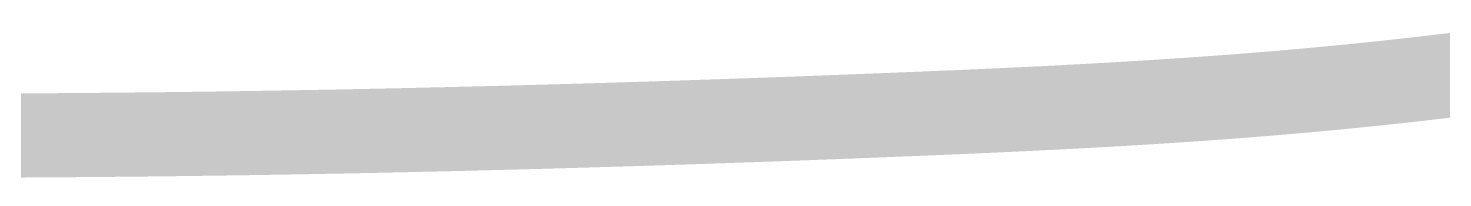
# Model space of a CAD drawing. Header units: millimetres. Extents: x -295047 to 304185, y -728047 to -308748.
# Drawn here: x -17555.5 to -17327, y -327005.9 to -326981.7 of the extents above; entities that cross this region are included whole.
import ezdxf
from ezdxf.enums import TextEntityAlignment as Align

# ---------------------------------------------------------------- set-up
doc = ezdxf.new("R2010")
doc.units = ezdxf.units.MM
doc.header["$MEASUREMENT"] = 0
for name, color, linetype, lineweight in [('LC Dim', 8, 'Continuous', 18), ('LC ISO', 153, 'Continuous', 13), ('LC Net thay', 7, 'Continuous', 25), ('LC Text1', 3, 'Continuous', 20)]:
    doc.layers.add(name, color=color, linetype=linetype, lineweight=lineweight)
doc.styles.add('Khungten', font='VHAVAN.TTF', dxfattribs={"width": 0.9, "height": 5000})
doc.styles.add('Title', font='VHBLACK.TTF', dxfattribs={"width": 0.8})

# ---------------------------------------------------------------- blocks, each defined once
blk = doc.blocks.new('a tuan anh')
at = {"layer": 'LC ISO', "const_width": 30}
blk.add_lwpolyline([(-510.637062135982, -18.12921951594763), (-497.9094145578274, -18.06734873072128), (-485.1866888252698, -18.04519200470531), (-472.4794616427826, -17.96986333419045), (-459.7865869572852, -17.87292580932262), (-447.1098494050966, -17.75483024676214), (-434.4510336225212, -17.61602746319841), (-421.8119242458779, -17.45696827530628), (-409.1943059114856, -17.27810349976062), (-396.5999632556341, -17.07988395322172), (-384.0306809146714, -16.86276045237901), (-371.4882435248728, -16.62718381389277), (-358.9744357225718, -16.37360485443787), (-346.4910421440727, -16.10247439070372), (-334.039847425709, -15.81424323936517), (-321.6226362037705, -15.50936221708253), (-309.2411931145616, -15.18828214053065), (-296.8973027944157, -14.85145382639894), (-284.5927498796518, -14.49932809134771), (-272.3293190065597, -14.13235575205181), (-260.1087948114582, -13.7509876251861), (-247.9329619306664, -13.35567452743999), (-235.8036050004885, -12.94686727547378), (-223.722508657258, -12.52501668596233), (-211.6914575372502, -12.09057357558049), (-199.7122362768132, -11.64398876101768), (-187.7866295122367, -11.18571305891965), (-175.9164218798396, -10.71619728599035), (-164.1027307132899, -10.23552034702152), (-152.3397674029984, -9.739912215387449), (-140.6176614696888, -9.223327891057124), (-128.9264893759682, -8.67969280287798), (-117.2563275844586, -8.102932379653794), (-105.5972525577963, -7.486972050202894), (-93.93934075860307, -6.825737243358162), (-82.2726686495298, -6.113153387923376), (-70.58731269316922, -5.343145912716864), (-58.87334935217223, -4.509640246586059), (-53.00253880699165, -4.067177288408857), (-47.12085508916061, -3.606561818320188), (-41.22705775646318, -3.127034514895058), (-35.31990636675619, -2.62783605675213), (-29.3981604778528, -2.108207122480962), (-23.4605796475953, -1.567388390700216), (-17.50592343379685, -1.004620539999451), (-11.53295139429974, -0.419144248982775), (-5.540423086917144, 0.1897998037457), (0.4729019305086695, 0.8229709395818645), (6.508264100149972, 1.48112847993616), (12.56690386417904, 2.165031746175373), (18.6500616647827, 2.875440059724497), (24.75897794410412, 3.613112741964869), (30.89489314434468, 4.378809114321484), (37.05904770764755, 5.173288498161128)], dxfattribs=at)
blk = doc.blocks.new('lcdi fix')
at = {"layer": 'LC Dim', "xscale": 1.134, "yscale": 1.134, "zscale": 1.134}
blk.add_blockref('a tuan anh', (39196.84063393215, 1556.514642102285), dxfattribs=at)
at = {"color": 7, "style": 'Khungten', "width": 0.8}
for tag, p in [('REVISION', (39498.75262445212, -10746.30395446718)), ('NGAYHT', (39546.07413610817, -11609.37091637403))]:
    blk.add_attdef(tag, text='', height=199.998925739526, dxfattribs=at).set_placement(p, align=Align.CENTER)
at = {"layer": 'LC Text1', "style": 'Title', "width": 1.485915225563207}
for tag, p, p2 in [('TENBANVE1', (36912.6576448679, -8885.760238945484), (40339.14494544267, -8885.760238945484)), ('TENBANVE2', (36912.6576448679, -9562.4655643329), (40339.14494544267, -9562.4655643329))]:
    blk.add_attdef(tag, text='', height=249.9999935159642, dxfattribs=at).set_placement(p, p2, align=Align.FIT)
at = {"layer": 'LC Text1', "style": 'Title', "width": 0.7}
blk.add_attdef('SOBANVE', text='', height=249.9999935159642, dxfattribs=at).set_placement((39561.98223525287, -13896.18071823567), align=Align.CENTER)

msp = doc.modelspace()

# ---------------------------------------------------------------- block references
at = {"layer": 'LC Net thay', "xscale": 0.3999999999995694, "yscale": 0.3999999999995694, "zscale": 0.3999999999995694}
msp.add_blockref('lcdi fix', (-33015.00372132281, -327613.5001601283), dxfattribs=at)

doc.saveas('drawing.dxf')
